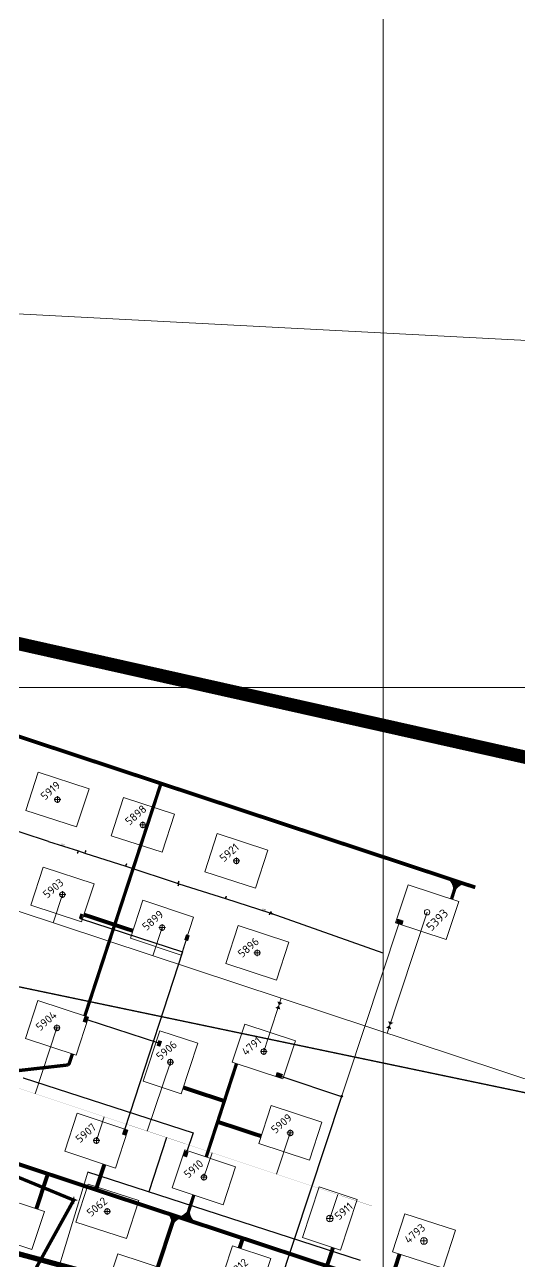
# Model space of a CAD drawing. Header units: millimetres. Extents: x 519 to 9564855, y -810 to 5021775.
# Drawn here: x 9535463 to 9536204, y 5000140 to 5001994 of the extents above; entities that cross this region are included whole.
import ezdxf
from ezdxf.enums import TextEntityAlignment as Align

# ---------------------------------------------------------------- set-up
doc = ezdxf.new("R2010")
doc.units = ezdxf.units.MM
doc.header["$LTSCALE"] = 2
doc.header["$MEASUREMENT"] = 0
doc.header["$PDMODE"] = 2
doc.header["$PDSIZE"] = 5
for name, pattern in [('92051501$0$GROUND1', [60, 50, -10]), ('DASHED', [0.75, 0.5, -0.25]), ('DASHED2', [9.525, 6.35, -3.175]), ('HIDDEN2', [4.7625, 3.175, -1.5875]), ('НЕПРЕРЫВНАЯ_ЛИНИЯ', [0])]:
    doc.linetypes.add(name, pattern=pattern)
for name, color, linetype in [('164 скв. на 2011 год (измененные)', 121, 'Continuous'), ('Existing roads', 41, 'Continuous'), ('Future Roads', 44, 'Continuous'), ('GRID_PULKOVO', 7, 'Continuous'), ('OilColl&Flowlines', 3, 'Continuous'), ('Stage 10 wells', 7, 'Continuous'), ('stage 7.frame', 7, 'Continuous'), ('Газопровод', 4, 'Continuous'), ('МГ-земельный участок', 7, 'Continuous'), ('Скважины 2017г', 221, 'Continuous'), ('Скважины на 2020 год', 140, 'Continuous'), ('Скважины на 2021 год', 7, 'Continuous')]:
    doc.layers.add(name, color=color, linetype=linetype)
for name, color, linetype, lineweight in [('KTO to TEXACO OilLine', 107, 'НЕПРЕРЫВНАЯ_ЛИНИЯ', 60), ('Land lease as of 24.06.2004', 47, 'HIDDEN2', 70), ('Нефтепровод', 94, 'g5_122_n', 30), ('Нефтепровод Fiberclass', 14, 'g5_122_n', 30), ('Скважины на 2022 год', 60, 'Continuous', 13), ('Скважины на 2023 год', 201, 'Continuous', 20), ('ТХ_Проект. НГ', 244, 'g_122_n', 50), ('Электро', 1, 'Continuous', 30), ('Электроснаб', 1, 'Continuous', 18), ('Электроснабжене', 1, 'Continuous', 18)]:
    doc.layers.add(name, color=color, linetype=linetype, lineweight=lineweight)
doc.layers.add('скв.2011', color=7, linetype='Continuous', true_color=0xb3ffff)
doc.styles.add('Elect', font='isocpeur.ttf')
doc.styles.add('GeoApp', font='', dxfattribs={"height": 1})
doc.styles.add('Line_GUGK', font='')
doc.styles.get("Standard").update_dxf_attribs({"font": 'isocpeur.ttf', "width": 0.5})
doc.styles.get('GeoApp').set_extended_font_data('D431', italic=True)
doc.styles.get('Line_GUGK').set_extended_font_data('Bm431', italic=True)
doc.linetypes.add('g5_122_n', pattern='A,1,-1,1.5,-0.3,["Н",GeoApp,S=1,R=0,X=0,Y=-0.5],-1.5,1.5,-1,4,-1,4,-1,3', length=20.8)
doc.linetypes.add('g_122_n', pattern='A,2,-2,3,-0.6,["Н",Line_GUGK,S=2,R=0,X=0,Y=-1],-3,3,-2,8,-2,8,-2,6', length=41.6)

# ---------------------------------------------------------------- blocks, each defined once
blk = doc.blocks.new('Z')
at = {"lineweight": 9}
h = blk.add_hatch(dxfattribs=at)
h.set_pattern_fill('ANSI31', color=256, scale=0.05, style=0)
h.set_pattern_definition([(45, (13.5061613, 46.7154025), (-0.0044194174, 0.0044194174), [])])
h.paths.add_polyline_path([(-0.34, -0.18), (-0.34, 0.18), (-0.01, 0)])
h.paths.add_polyline_path([(0.01, 0), (0.34, -0.18), (0.34, 0.18)])
at = {"color": 7, "lineweight": 13, "flags": 128}
blk.add_lwpolyline([(-0.35, -0.19), (-0.35, 0.19), (0.35, -0.19), (0.35, 0.19), (-0.35, -0.19)], dxfattribs=at)

msp = doc.modelspace()

# ---------------------------------------------------------------- hatches: boundary and pattern name
at = {"layer": 'Existing roads', "lineweight": 0}
h = msp.add_hatch(color=256, dxfattribs=at)
edge = h.paths.add_edge_path()
edge.add_line((9535687.44567, 5000197.34447), (9535682.69964, 5000198.93632))
edge.add_arc((9535662.29677, 5000196.20839), 20.58442, 367.61544673, 401.50735806)
edge.add_line((9535677.71184, 5000209.85003), (9535695.87151, 5000203.84132))
edge.add_arc((9535707.50946, 5000180.03571), 26.4981, 476.05282574, 499.21610865)
at = {"layer": 'Future Roads', "linetype": 'ByBlock', "lineweight": 0, "ltscale": 25}
h = msp.add_hatch(color=256, dxfattribs=at)
edge = h.paths.add_edge_path()
edge.add_line((9536109.64683, 5000697.55988), (9536104.9008, 5000699.15172))
edge.add_arc((9536084.49793, 5000696.4238), 20.58442, 367.61544673, 401.50735806)
edge.add_line((9536099.913, 5000710.06543), (9536118.07267, 5000704.05673))
edge.add_arc((9536129.71062, 5000680.25112), 26.4981, 476.05282574, 499.21610864)
h = msp.add_hatch(color=256, dxfattribs=at)
edge = h.paths.add_edge_path()
edge.add_line((9535705.82616, 5000214.14021), (9535710.57219, 5000212.54836))
edge.add_arc((9535730.97506, 5000215.27628), 20.58442, 187.61544673, 221.50735806)
edge.add_line((9535715.55998, 5000201.63465), (9535697.40032, 5000207.64336))
edge.add_arc((9535685.76236, 5000231.44897), 26.4981, 296.05282574, 319.21610865)
at = {"layer": 'Скважины 2017г', "linetype": 'ByBlock', "lineweight": 0, "ltscale": 40}
h = msp.add_hatch(color=1, dxfattribs=at)
h.dxf.hatch_style = 1
h.set_gradient(color1=(255, 0, 0), color2=(255, 0, 0), tint=1)
h.paths.add_polyline_path([(9535548.36808, 5000652.42101), (9535550.72712, 5000659.84806), (9535546.41324, 5000661.21828), (9535544.0542, 5000653.79122)])
h = msp.add_hatch(color=1, dxfattribs=at)
h.dxf.hatch_style = 1
h.set_gradient(color1=(255, 0, 0), color2=(255, 0, 0), tint=1)
h.paths.add_polyline_path([(9535614.57057, 5000328.88223), (9535616.92962, 5000336.30929), (9535612.61574, 5000337.6795), (9535610.2567, 5000330.25245)])
at = {"layer": 'Электро', "ltscale": 25}
for points in [[(9535549.71687, 5000499.06398), (9535555.3291, 5000497.20699), (9535558.03633, 5000505.38885), (9535552.4241, 5000507.24584)], [(9535660.47313, 5000463.07709), (9535666.08537, 5000461.2201), (9535668.79259, 5000469.40196), (9535663.18036, 5000471.25895)], [(9535608.71342, 5000329.9037), (9535614.32565, 5000328.04671), (9535617.03288, 5000336.22857), (9535611.42065, 5000338.08556)], [(9535700.38232, 5000297.26445), (9535705.99456, 5000295.40746), (9535708.70179, 5000303.58932), (9535703.08955, 5000305.4463)]]:
    msp.add_hatch(color=256, dxfattribs=at).paths.add_polyline_path(points)
at = {"layer": 'Электро', "ltscale": 7.5}
msp.add_hatch(color=256, dxfattribs=at).paths.add_polyline_path([(9535840.99338, 5000422.60719), (9535839.19762, 5000416.97507), (9535847.40847, 5000414.35709), (9535849.20424, 5000419.98921)])
at = {"layer": 'Электро'}
h = msp.add_hatch(color=256, dxfattribs=at)
edge = h.paths.add_edge_path()
edge.add_arc((9535937.85221, 5000386.94015), 1.2343, 0, 360)
at = {"layer": 'Электроснаб', "lineweight": 0, "ltscale": 25}
for points in [[(9535549.71687, 5000499.06398), (9535555.3291, 5000497.20699), (9535558.03633, 5000505.38885), (9535552.4241, 5000507.24584)], [(9535660.47313, 5000463.07709), (9535666.08537, 5000461.2201), (9535668.79259, 5000469.40196), (9535663.18036, 5000471.25895)], [(9535608.71342, 5000329.9037), (9535614.32565, 5000328.04671), (9535617.03288, 5000336.22857), (9535611.42065, 5000338.08556)], [(9535700.38232, 5000297.26445), (9535705.99456, 5000295.40746), (9535708.70179, 5000303.58932), (9535703.08955, 5000305.4463)]]:
    msp.add_hatch(color=1, dxfattribs=at).paths.add_polyline_path(points)
at = {"layer": 'Электроснаб', "lineweight": 0, "ltscale": 7.5}
msp.add_hatch(color=1, dxfattribs=at).paths.add_polyline_path([(9535840.99338, 5000422.60719), (9535839.19762, 5000416.97507), (9535847.40847, 5000414.35709), (9535849.20424, 5000419.98921)])
at = {"layer": 'Электроснаб', "lineweight": 0}
h = msp.add_hatch(color=1, dxfattribs=at)
edge = h.paths.add_edge_path()
edge.add_arc((9535937.85221, 5000386.94015), 1.2343, 0, 360)
at = {"layer": 'Электроснабжене', "lineweight": 0, "ltscale": 7.5}
h = msp.add_hatch(dxfattribs=at)
h.set_pattern_fill('ANGLE', color=1, style=0)
h.set_pattern_definition([(0, (180.97632, 230.0181), (0, 0.275), [0.2, -0.075]), (90, (180.97632, 230.0181), (-0.275, 2e-17), [0.2, -0.075])])
h.paths.add_polyline_path([(9536021.9697, 5000652.62529), (9536020.17394, 5000646.99317), (9536028.38479, 5000644.37519), (9536030.18056, 5000650.00732)])
at = {"layer": 'Электроснабжене', "lineweight": 0, "ltscale": 25}
for points in [[(9535702.05042, 5000621.72518), (9535707.66265, 5000619.8682), (9535710.36988, 5000628.05006), (9535704.75765, 5000629.90704)], [(9535549.71687, 5000499.06398), (9535555.3291, 5000497.20699), (9535558.03633, 5000505.38885), (9535552.4241, 5000507.24584)], [(9535660.47313, 5000463.07709), (9535666.08537, 5000461.2201), (9535668.79259, 5000469.40196), (9535663.18036, 5000471.25895)], [(9535608.71342, 5000329.9037), (9535614.32565, 5000328.04671), (9535617.03288, 5000336.22857), (9535611.42065, 5000338.08556)], [(9535700.38232, 5000297.26445), (9535705.99456, 5000295.40746), (9535708.70179, 5000303.58932), (9535703.08955, 5000305.4463)]]:
    msp.add_hatch(color=1, dxfattribs=at).paths.add_polyline_path(points)
at = {"layer": 'Электроснабжене', "lineweight": 0, "ltscale": 7.5}
h = msp.add_hatch(dxfattribs=at)
h.set_pattern_fill('ANGLE', color=1, style=0)
h.set_pattern_definition([(0, (0, 0), (0, 0.275), [0.2, -0.075]), (90, (0, 0), (-0.275, 2e-17), [0.2, -0.075])])
h.paths.add_polyline_path([(9535840.99338, 5000422.60719), (9535839.19762, 5000416.97507), (9535847.40847, 5000414.35709), (9535849.20424, 5000419.98921)])
at = {"layer": 'Электроснабжене', "lineweight": 0}
h = msp.add_hatch(color=1, dxfattribs=at)
edge = h.paths.add_edge_path()
edge.add_arc((9535937.85221, 5000386.94015), 1.2343, 0, 360)

# ---------------------------------------------------------------- linework, layer by layer
at = {"layer": '164 скв. на 2011 год (измененные)', "color": 0, "linetype": 'ByBlock', "lineweight": 0, "ltscale": 80, "const_width": 5}
msp.add_lwpolyline([(9535220.53, 4999792.35), (9534857.34064, 5000044.69341), (9534853.82, 5000247.06), (9535350.71, 5000307.96), (9535536.36, 5000231.24), (9535358.65, 4999910.07), (9535220.53, 4999792.35)], dxfattribs=at)
at = {"layer": 'DEFPOINTS', "color": 1, "lineweight": 0, "ltscale": 80}
msp.add_point((9535821.2, 5000454.1), dxfattribs=at)
at = {"layer": 'Existing roads', "lineweight": 0, "const_width": 6}
for points in [[(9535551.60322, 5000659.43996), (9535624.98214, 5000635.16021)], [(9535700.31929, 5000400.24596), (9535762.15537, 5000379.85349)], [(9535752.06224, 5000348.7444), (9535817.00909, 5000327.32606)], [(9535480.31784, 5000218.1923), (9535497.68341, 5000270.67499)], [(9535569.7357, 5000246.84817), (9535582.33145, 5000284.91539)], [(9535662.41443, 5000130.88681), (9535687.8456, 5000207.79066)], [(9535784.86575, 5000159.11381), (9535789.8069, 5000174.07329)], [(9535915.60219, 5000131.64451), (9535924.89294, 5000159.76835)], [(9536008.73134, 5000101.67764), (9536024.8255, 5000150.375)]]:
    msp.add_lwpolyline(points, dxfattribs=at)
msp.add_lwpolyline([(9537889.91883, 4999341.77945), (9537924.72003, 4999447.01825, 0.4142135624), (9537912.01067, 4999472.28626), (9535372.52563, 5000312.06314)], format="xyb", dxfattribs=at)
at = {"layer": 'Future Roads', "linetype": 'ByBlock', "lineweight": 0}
msp.add_lwpolyline([(9534209.96643, 5001246.66376, 5, 5, 0), (9534272.53101, 5001225.68209, 5, 5, 0.4163781375), (9534278.87293, 5001228.86789, 5, 5, 0), (9534302.88488, 5001302.26189, 5, 5.7, -0.4151961798), (9534309.20768, 5001305.45405, 5.7, 5.7, 0), (9536138.17449, 5000700.28207, 5.7, 5.7, 0)], format="xyseb", dxfattribs=at)
at = {"layer": 'Future Roads', "linetype": 'ByBlock', "lineweight": 0, "const_width": 5}
for points in [[(9535666.32084, 5000853.53622), (9535553.01104, 5000507.41073)], [(9536111.24807, 5000710.0966), (9536102.53594, 5000682.52308)], [(9535780.32221, 5000435.84739), (9535734.92149, 5000295.91314)], [(9535716.3974, 5000238.81811), (9535705.55348, 5000205.39493)]]:
    msp.add_lwpolyline(points, dxfattribs=at)
msp.add_lwpolyline([(9535534.33636, 5000450.36553), (9535529.90968, 5000436.84343, -0.1937405508), (9535527.50636, 5000433.98485), (9535399.05225, 5000419.33106)], format="xyb", dxfattribs=at)
at = {"layer": 'GRID_PULKOVO', "lineweight": 0}
for p, q in [((9536000, 5010000), (9536000, 4992000)), ((9533000, 5001000), (9548000, 5001000))]:
    msp.add_line(p, q, dxfattribs=at)
at = {"layer": 'KTO to TEXACO OilLine', "lineweight": 0}
msp.add_line((9540000, 5001324.44587), (9534500, 5001609.62), dxfattribs=at)
at = {"layer": 'Land lease as of 24.06.2004', "color": 34, "linetype": 'DASHED', "lineweight": 0, "ltscale": 50, "const_width": 20}
msp.add_lwpolyline([(9519654.3, 5003739.6), (9532971.6, 5004566.6), (9534671.1, 5001241.4), (9547648.8, 4998330.8), (9546800.6, 4994774.1), (9538599.5, 4994719.2), (9534700.1, 4995931.6), (9534118, 4994384.9), (9531927.8, 4994990.9), (9532139.5, 4996381.2), (9522290.1, 4999426.3), (9519885.3, 4999727), (9519654.3, 5003739.6)], dxfattribs=at)
at = {"layer": 'OilColl&Flowlines', "color": 3, "linetype": 'ByBlock', "lineweight": 0, "ltscale": 25}
for p, q in [((9535451.64381, 5000665.03884), (9536615.44046, 5000279.95961)), ((9536066, 5000663), (9536005.9839, 5000481.61775)), ((9535821.2, 5000454.1), (9535847.49051, 5000534.06033))]:
    msp.add_line(p, q, dxfattribs=at)
at = {"layer": 'OilColl&Flowlines', "lineweight": 0, "ltscale": 50}
for p, q in [((9535669, 5000640), (9535655.01883, 5000597.74573)), ((9535681.2, 5000438.3), (9535646.69745, 5000334.69974)), ((9535861, 5000332), (9535840.41356, 5000270.18542))]:
    msp.add_line(p, q, dxfattribs=at)
at = {"layer": 'OilColl&Flowlines'}
for p, q in [((9535675.19933, 5000325.03072), (9535648.78556, 5000243.52987)), ((9535966.0922, 5000140.84507), (9535557.54837, 5000273.25082))]:
    msp.add_line(p, q, dxfattribs=at)
at = {"layer": 'OilColl&Flowlines', "lineweight": 0}
msp.add_line((9535445.91, 4999908.16), (9535557.54837, 5000273.25082), dxfattribs=at)
at = {"layer": 'OilColl&Flowlines', "color": 3, "linetype": 'ByBlock', "lineweight": 0}
for points in [[(9535842.35033, 5000518.30449, 8, 0, 0), (9535843.91511, 5000523.25466, 0, 8, 0), (9535845.4443, 5000528.09226, 8, 8, 0)], [(9536008.37861, 5000488.63404, 8, 0, 0), (9536009.94338, 5000493.58421, 0, 8, 0), (9536011.47257, 5000498.42181, 8, 8, 0)]]:
    msp.add_lwpolyline(points, format="xyseb", dxfattribs=at)
at = {"layer": 'Stage 10 wells', "color": 19, "lineweight": 0}
msp.add_lwpolyline([(9536018.58202, 5000647.0776), (9536094.56254, 5000621.93702), (9536113.41798, 5000678.92241), (9536037.43745, 5000704.06299)], close=True, dxfattribs=at)
at = {"layer": 'Stage 10 wells', "color": 0, "linetype": 'ByBlock', "lineweight": 0}
msp.add_lwpolyline([(9535773.78202, 5000438.17759), (9535849.76255, 5000413.03701), (9535868.61798, 5000470.02241), (9535792.63745, 5000495.16299)], close=True, dxfattribs=at)
at = {"layer": 'Stage 10 wells', "color": 19, "lineweight": 0}
msp.add_circle((9536066, 5000663), 4.0951, dxfattribs=at)
at = {"layer": 'Stage 10 wells', "color": 0, "linetype": 'ByBlock', "lineweight": 0}
msp.add_circle((9535821.2, 5000454.1), 4, dxfattribs=at)
msp.add_point((9535821.2, 5000454.1), dxfattribs=at)
at = {"layer": 'stage 7.frame', "color": 0, "linetype": 'ByBlock', "lineweight": 0}
msp.add_lwpolyline([(9535583.58202, 5000093.8776), (9535659.56254, 5000068.73702), (9535678.41798, 5000125.72241), (9535602.43745, 5000150.86299)], close=True, dxfattribs=at)
at = {"layer": 'Газопровод', "color": 132, "linetype": '92051501$0$GROUND1', "lineweight": 100, "const_width": 8}
msp.add_lwpolyline([(9533942.06971, 5000433.4003), (9534353.38475, 5000277.98862), (9534408.09908, 5000252.64238), (9534454.17528, 5000231.29773), (9534518.04707, 5000210.29014), (9534625.03869, 5000206.33895), (9534667.90867, 5000192.79749), (9534701.32703, 5000223.3009), (9535019.30777, 5000268.41216), (9535549.94724, 5000124.68543)], dxfattribs=at)
at = {"layer": 'МГ-земельный участок', "color": 0, "linetype": 'DASHED2', "lineweight": 25, "ltscale": 5, "const_width": 2}
msp.add_lwpolyline([(9522167.80801, 4999999.48247), (9521654, 5002362), (9522840, 5002532), (9525642, 5002155), (9528521, 5002235), (9531281, 5003464), (9533105, 5001043), (9546614, 4998215), (9544978, 4995525), (9543652, 4996420), (9539605, 4995735), (9529554.6705, 4998798.09585), (9529554.71722, 4998845.23995), (9529525.402, 4998845.269), (9529525.36994, 4998882.97318), (9529309.91997, 4998882.84552), (9526935, 5000017), (9526935, 4999132), (9522906, 5001105), (9522683.367, 5000265.06642), (9522496, 5000315)], close=True, dxfattribs=at)
at = {"layer": 'Нефтепровод', "elevation": -0.0148}
for points in [[(9535498.7868, 5000768.9124), (9535261.17554, 5000847.08131), (9535017.96547, 5000927.1433)], [(9536000, 5000601.45226), (9535832.4366, 5000661.137)]]:
    msp.add_lwpolyline(points, dxfattribs=at)
at = {"layer": 'Нефтепровод Fiberclass'}
for points, elevation in [([(9535498.7868, 5000768.9124), (9535543.3313, 5000754.9534), (9535553.1363, 5000751.8269), (9535614.3878, 5000732.2574), (9535692.8103, 5000706.23), (9535693.8482, 5000705.739), (9535763.8379, 5000683.6263), (9535830.5405, 5000662.0321), (9535831.3107, 5000661.6404), (9535832.4366, 5000661.137)], -40.9887), ([(9535542.8027, 5000753.2817), (9535543.3313, 5000754.9534)], -41.0423), ([(9535553.7929, 5000753.5767), (9535553.1363, 5000751.8269)], -42.1807), ([(9535614.3878, 5000732.2574), (9535615.103, 5000733.9089)], -40.9887), ([(9535693.237, 5000707.6772), (9535692.8103, 5000706.23)], -42.0645), ([(9535693.3675, 5000704.6487), (9535693.8482, 5000705.739)], -42.1035), ([(9535763.8379, 5000683.6263), (9535764.3105, 5000684.9517)], -40.9887), ([(9535830.5405, 5000662.0321), (9535830.2204, 5000661.3299)], -40.9887), ([(9535831.3107, 5000661.6404), (9535831.6542, 5000662.2621)], -40.9887)]:
    msp.add_lwpolyline(points, dxfattribs=dict(at, elevation=elevation))
at = {"layer": 'скв.2011', "color": 0, "linetype": 'ByBlock', "lineweight": 0, "ltscale": 80}
for p, q in [((9535350.71, 5000307.96), (9535536.36, 5000231.24)), ((9535536.36, 5000231.24), (9535358.65, 4999910.07))]:
    msp.add_line(p, q, dxfattribs=at)
at = {"layer": 'скв.2011', "color": 0, "linetype": 'ByBlock', "lineweight": 0, "ltscale": 80, "const_width": 0.1}
msp.add_lwpolyline([(9534853.82, 5000247.06), (9535350.71, 5000307.96), (9535536.36, 5000231.24), (9535358.65, 4999910.07), (9535220.53, 4999792.35), (9534857.34064, 5000044.69341), (9534853.82, 5000247.06)], dxfattribs=at)
at = {"layer": 'скв.2011', "color": 0, "linetype": 'ByBlock', "lineweight": 0, "ltscale": 80}
msp.add_point((9535536.36, 5000231.24), dxfattribs=at)
at = {"layer": 'Скважины 2017г', "color": 0, "linetype": 'ByBlock', "lineweight": 0, "ltscale": 5}
for points in [[(9535471.98202, 5000673.57759), (9535490.83745, 5000730.56299), (9535566.81798, 5000705.42241), (9535547.96255, 5000648.43701), (9535471.98202, 5000673.57759)], [(9535684.18202, 5000249.47759), (9535703.03745, 5000306.46299), (9535779.01798, 5000281.32241), (9535760.16255, 5000224.33701), (9535684.18202, 5000249.47759)]]:
    msp.add_lwpolyline(points, dxfattribs=at)
at = {"layer": 'Скважины 2017г', "color": 3, "linetype": 'ByBlock', "lineweight": 0, "ltscale": 5}
for points in [[(9535519.4, 5000689.5), (9535505.41881, 5000647.24566)], [(9535511.3, 5000489.6), (9535478.38113, 5000390.75503)], [(9535570.3, 5000320.5), (9535582.18433, 5000356.18489)], [(9535731.5, 5000265.5), (9535743.89845, 5000302.32836)], [(9535920.2, 5000203.7), (9535932.28554, 5000239.58879)]]:
    msp.add_lwpolyline(points, dxfattribs=at)
at = {"layer": 'Скважины 2017г', "color": 0, "linetype": 'ByBlock', "lineweight": 0}
for points in [[(9535463.88202, 5000473.67759), (9535482.73745, 5000530.66299), (9535558.71798, 5000505.52241), (9535539.86255, 5000448.53701), (9535463.88202, 5000473.67759)], [(9535522.88202, 5000304.57759), (9535541.73745, 5000361.56299), (9535617.71798, 5000336.42241), (9535598.86255, 5000279.43701), (9535522.88202, 5000304.57759)], [(9535397.78202, 5000182.27759), (9535416.63745, 5000239.26299), (9535492.61798, 5000214.12241), (9535473.76255, 5000157.13701), (9535397.78202, 5000182.27759)]]:
    msp.add_lwpolyline(points, dxfattribs=at)
at = {"layer": 'Скважины 2017г', "color": 3, "linetype": 'ByBlock', "lineweight": 0, "ltscale": 5, "const_width": 0.2}
msp.add_lwpolyline([(9535145.04234, 5000501.76864), (9535983.88686, 5000222.40373)], dxfattribs=at)
at = {"layer": 'Скважины 2017г', "color": 0, "linetype": 'ByBlock', "lineweight": 0, "ltscale": 5}
for centre in [(9535519.4, 5000689.5), (9535731.5, 5000265.5)]:
    msp.add_circle(centre, 4, dxfattribs=at)
at = {"layer": 'Скважины 2017г', "color": 0, "linetype": 'ByBlock', "lineweight": 0}
for centre in [(9535511.3, 5000489.6), (9535570.3, 5000320.5)]:
    msp.add_circle(centre, 4, dxfattribs=at)
at = {"layer": 'Скважины 2017г', "color": 0, "linetype": 'ByBlock', "lineweight": 0, "ltscale": 5}
for p in [(9535519.4, 5000689.5), (9535731.5, 5000265.5)]:
    msp.add_point(p, dxfattribs=at)
at = {"layer": 'Скважины 2017г', "color": 0, "linetype": 'ByBlock', "lineweight": 0}
for p in [(9535511.3, 5000489.6), (9535570.3, 5000320.5)]:
    msp.add_point(p, dxfattribs=at)
at = {"layer": 'Скважины на 2020 год', "color": 0, "linetype": 'ByBlock', "lineweight": 0}
for points in [[(9535621.28202, 5000623.9776), (9535697.26254, 5000598.83702), (9535716.11798, 5000655.82241), (9535640.13745, 5000680.96299)], [(9535697.2224, 5000390.58202), (9535722.36298, 5000466.56254), (9535665.37759, 5000485.41798), (9535640.23701, 5000409.43745)], [(9535806.4224, 5000067.68202), (9535831.56298, 5000143.66254), (9535774.57759, 5000162.51798), (9535749.43701, 5000086.53745)]]:
    msp.add_lwpolyline(points, close=True, dxfattribs=at)
for centre, radius in [((9535669, 5000640), 4), ((9535681.2, 5000438.3), 4.0951)]:
    msp.add_circle(centre, radius, dxfattribs=at)
for p in [(9535669, 5000640), (9535681.2, 5000438.3)]:
    msp.add_point(p, dxfattribs=at)
at = {"layer": 'Скважины на 2021 год', "lineweight": 0, "ltscale": 2}
msp.add_lwpolyline([(9535813.6178, 5000316.03358), (9535889.59478, 5000290.98368), (9535908.3822, 5000347.96642), (9535832.40522, 5000373.01632)], close=True, dxfattribs=at)
at = {"layer": 'Скважины на 2021 год', "linetype": 'ByBlock', "lineweight": 0, "ltscale": 2}
msp.add_lwpolyline([(9535904.21346, 5000251.07542), (9535879.19583, 5000175.0878), (9535936.18654, 5000156.32458), (9535961.20417, 5000232.3122)], close=True, dxfattribs=at)
at = {"layer": 'Скважины на 2021 год', "lineweight": 0}
for centre, radius in [((9535861, 5000332), 4), ((9535920.2, 5000203.7), 5)]:
    msp.add_circle(centre, radius, dxfattribs=at)
msp.add_point((9535861, 5000332), dxfattribs=at)
at = {"layer": 'Скважины на 2021 год', "linetype": 'ByBlock', "lineweight": 0, "ltscale": 50}
msp.add_point((9535920.2, 5000203.7), dxfattribs=at)
at = {"layer": 'Скважины на 2022 год', "color": 0, "lineweight": 0}
msp.add_lwpolyline([(9535539.38723, 5000198.22898), (9535615.47175, 5000173.50762), (9535634.01277, 5000230.57102), (9535557.92825, 5000255.29238)], close=True, dxfattribs=at)
at = {"layer": 'Скважины на 2022 год', "color": 0, "linetype": 'ByBlock', "lineweight": 0}
msp.add_lwpolyline([(9536013.98723, 5000153.82898), (9536090.07175, 5000129.10762), (9536108.61277, 5000186.17102), (9536032.52825, 5000210.89238)], close=True, dxfattribs=at)
at = {"layer": 'Скважины на 2022 год', "color": 0, "lineweight": 0}
for centre, radius in [((9535586.7, 5000214.4), 4), ((9536061.3, 5000170), 5)]:
    msp.add_circle(centre, radius, dxfattribs=at)
at = {"layer": 'Скважины на 2022 год', "color": 0, "lineweight": 0, "ltscale": 50}
msp.add_point((9535586.7, 5000214.4), dxfattribs=at)
at = {"layer": 'Скважины на 2022 год', "color": 0, "linetype": 'ByBlock', "lineweight": 0, "ltscale": 50}
msp.add_point((9536061.3, 5000170), dxfattribs=at)
msp.add_point((9536061.3, 5000170), dxfattribs=at)
at = {"layer": 'Скважины на 2023 год', "color": 0, "linetype": 'ByBlock', "lineweight": 0}
for points in [[(9535464.70241, 5000815.84789), (9535540.78693, 5000791.12653), (9535559.32795, 5000848.18992), (9535483.24343, 5000872.91128)], [(9535592.70241, 5000777.84789), (9535668.78693, 5000753.12653), (9535687.32795, 5000810.18992), (9535611.24343, 5000834.91128)], [(9535732.90241, 5000723.84789), (9535808.98693, 5000699.12653), (9535827.52795, 5000756.18992), (9535751.44343, 5000780.91128)], [(9535764.20241, 5000585.94789), (9535840.28693, 5000561.22653), (9535858.82795, 5000618.28992), (9535782.74343, 5000643.01128)]]:
    msp.add_lwpolyline(points, close=True, dxfattribs=at)
for centre in [(9535512, 5000832), (9535640, 5000794), (9535780.2, 5000740), (9535811.5, 5000602.1)]:
    msp.add_circle(centre, 4, dxfattribs=at)
for p in [(9535512, 5000832), (9535640, 5000794), (9535780.2, 5000740), (9535811.5, 5000602.1)]:
    msp.add_point(p, dxfattribs=at)
at = {"layer": 'Электро', "ltscale": 25}
for p, q in [((9535545.99978, 5000653.58304), (9535699.32045, 5000603.76613)), ((9535699.32045, 5000603.76613), (9535621.03201, 5000362.81909)), ((9535555.79889, 5000502.35347), (9535663.59906, 5000467.32707)), ((9535460.75279, 5000414.89696), (9535715.23781, 5000332.20977)), ((9535621.03201, 5000362.81909), (9535612.06294, 5000335.21514)), ((9535715.23781, 5000332.20977), (9535705.63846, 5000302.66601))]:
    msp.add_line(p, q, dxfattribs=at)
at = {"layer": 'Электро', "ltscale": 0.09}
for p, q in [((9535848.22439, 5000416.59637), (9535937.85221, 5000386.94015)), ((9535937.85221, 5000386.94015), (9535809.82957, 5000000.02672))]:
    msp.add_line(p, q, dxfattribs=at)
at = {"layer": 'Электро', "ltscale": 25, "const_width": 1.5}
for points in [[(9535655.09763, 5000470.08935, 1), (9535656.52422, 5000469.62582, 1)], [(9535620.31872, 5000363.05085, 1), (9535621.7453, 5000362.58732, 1)]]:
    msp.add_lwpolyline(points, format="xyb", close=True, dxfattribs=at)
at = {"layer": 'Электро'}
msp.add_circle((9535937.85221, 5000386.94015), 1.2343, dxfattribs=at)
at = {"layer": 'Электроснаб', "color": 1, "lineweight": 0, "ltscale": 25}
for p, q in [((9535545.99978, 5000653.58304), (9535699.32045, 5000603.76613)), ((9535699.32045, 5000603.76613), (9535621.03201, 5000362.81909)), ((9535555.79889, 5000502.35347), (9535663.59906, 5000467.32707)), ((9535460.75279, 5000414.89696), (9535715.23781, 5000332.20977)), ((9535621.03201, 5000362.81909), (9535612.06294, 5000335.21514)), ((9535715.23781, 5000332.20977), (9535705.63846, 5000302.66601))]:
    msp.add_line(p, q, dxfattribs=at)
at = {"layer": 'Электроснаб', "color": 1, "lineweight": 0, "ltscale": 0.09}
for p, q in [((9535848.22439, 5000416.59637), (9535937.85221, 5000386.94015)), ((9535937.85221, 5000386.94015), (9535809.82957, 5000000.02672))]:
    msp.add_line(p, q, dxfattribs=at)
at = {"layer": 'Электроснаб', "color": 1, "lineweight": 0, "ltscale": 25, "const_width": 1.5}
for points in [[(9535655.09763, 5000470.08935, 1), (9535656.52422, 5000469.62582, 1)], [(9535620.31872, 5000363.05085, 1), (9535621.7453, 5000362.58732, 1)]]:
    msp.add_lwpolyline(points, format="xyb", close=True, dxfattribs=at)
at = {"layer": 'Электроснаб', "color": 1, "lineweight": 0}
msp.add_circle((9535937.85221, 5000386.94015), 1.2343, dxfattribs=at)
at = {"layer": 'Электроснабжене', "color": 1, "lineweight": 0, "ltscale": 25}
for p, q in [((9535545.99978, 5000653.58304), (9535699.32045, 5000603.76613)), ((9535705.31344, 5000622.21064), (9535621.03201, 5000362.81909)), ((9535555.79889, 5000502.35347), (9535663.59906, 5000467.32707)), ((9535460.75279, 5000414.89696), (9535715.23781, 5000332.20977)), ((9535621.03201, 5000362.81909), (9535612.06294, 5000335.21514)), ((9535715.23781, 5000332.20977), (9535705.63846, 5000302.66601))]:
    msp.add_line(p, q, dxfattribs=at)
at = {"layer": 'Электроснабжене', "color": 1, "lineweight": 0, "ltscale": 0.09}
for p, q in [((9536023.39954, 5000645.48356), (9535809.82957, 5000000.02672)), ((9535848.22439, 5000416.59637), (9535937.85221, 5000386.94015))]:
    msp.add_line(p, q, dxfattribs=at)
at = {"layer": 'Электроснабжене', "color": 1, "lineweight": 0, "ltscale": 25, "const_width": 1.5}
for points in [[(9535655.09763, 5000470.08935, 1), (9535656.52422, 5000469.62582, 1)], [(9535620.31872, 5000363.05085, 1), (9535621.7453, 5000362.58732, 1)]]:
    msp.add_lwpolyline(points, format="xyb", close=True, dxfattribs=at)
at = {"layer": 'Электроснабжене', "color": 1, "lineweight": 0}
msp.add_circle((9535937.85221, 5000386.94015), 1.2343, dxfattribs=at)

# ---------------------------------------------------------------- block references
at = {"layer": 'ТХ_Проект. НГ', "ltscale": 0.3}
for p, xscale, yscale, zscale, rotation in [((9535554.13989, 5000754.392), 2.571222249723857, 2.571222249723857, 2.571222249723857, 249.007114468691), ((9535542.50751, 5000752.45006), 2.571222249723857, 2.571222249723857, 2.571222249723857, 249.007114468691), ((9535615.42969, 5000734.74035), 2.571222249723857, 2.571222249723857, 2.571222249723857, 249.007114468691), ((9535693.0738, 5000703.80559), 2.571222249723857, 2.571222249723857, 2.571222249723857, 249.007114468691), ((9535693.58565, 5000708.50278), 2.571222249723857, 2.571222249723857, 2.571222249723857, 249.007114468691), ((9535764.64093, 5000685.78137), 2.571222249723857, 2.571222249723857, 2.571222249723857, 249.007114468691), ((9535831.98653, 5000663.08787), 2.571222249723857, 2.571222249723857, 2.571222249723857, 249.007114468691), ((9535833.30015, 5000660.88841, -16.0549), 2.571222249723858, 2.571222249723858, 2.571222249723858, 163.5253642105781), ((9535829.95202, 5000660.47442), 2.571222249723857, 2.571222249723857, 2.571222249723857, 252.6947984176088)]:
    msp.add_blockref('Z', p, dxfattribs=dict(at, xscale=xscale, yscale=yscale, zscale=zscale, rotation=rotation))

# ---------------------------------------------------------------- texts
at = {"layer": 'Stage 10 wells', "color": 252, "lineweight": 0, "true_color": 0x939598, "style": 'Elect'}
msp.add_text('5393', height=13.005168, rotation=45.00000005, dxfattribs=at).set_placement((9536072.46337, 5000633.72712))
at = {"layer": 'Stage 10 wells', "color": 0, "linetype": 'ByBlock', "lineweight": 0, "style": 'Elect'}
msp.add_text('4791', height=12, rotation=41, dxfattribs=at).set_placement((9535794.62976, 5000447.21644))
at = {"layer": 'Нефтепровод Fiberclass', "linetype": 'ByBlock', "lineweight": 0, "style": 'GeoApp'}
for rotation, p in [(342.60062069, (9535520.4019, 5000764.23474, -40.9887)), (342.06138795, (9535821.78879, 5000666.96756, -40.9887))]:
    msp.add_text('СВТ', height=2, rotation=rotation, dxfattribs=at).set_placement(p, align=Align.MIDDLE_CENTER)
at = {"layer": 'Скважины 2017г', "color": 0, "linetype": 'ByBlock', "lineweight": 0, "ltscale": 5, "style": 'Elect'}
for s, p in [('5903', (9535496.7024, 5000683.08642)), ('5910', (9535707.9588, 5000263.23434))]:
    msp.add_text(s, height=12, rotation=41, dxfattribs=at).set_placement(p)
at = {"layer": 'Скважины 2017г', "color": 0, "linetype": 'ByBlock', "lineweight": 0, "style": 'Elect'}
for s, p in [('5904', (9535486.02288, 5000484.17255)), ('5907', (9535545.6964, 5000316.18108))]:
    msp.add_text(s, height=12, rotation=41, dxfattribs=at).set_placement(p)
at = {"layer": 'Скважины на 2020 год', "color": 0, "linetype": 'ByBlock', "lineweight": 0, "style": 'Elect'}
for s, p in [('5899', (9535645.50042, 5000634.6957)), ('5906', (9535666.39495, 5000440.18884)), ('5912', (9535774.97104, 5000115.06303))]:
    msp.add_text(s, height=12, rotation=41, dxfattribs=at).set_placement(p)
at = {"layer": 'Скважины на 2021 год', "lineweight": 0}
msp.add_text('5909', height=12, rotation=41, dxfattribs=at).set_placement((9535841.0182, 5000327.54799), align=Align.BOTTOM_LEFT)
at = {"layer": 'Скважины на 2021 год'}
msp.add_text('5911', height=12, rotation=41, dxfattribs=at).set_placement((9535936.25008, 5000197.77646), align=Align.BOTTOM_LEFT)
at = {"layer": 'Скважины на 2022 год', "color": 0, "lineweight": 0, "style": 'Elect'}
msp.add_text('5062', height=12, rotation=41, dxfattribs=at).set_placement((9535562.44483, 5000205.59177))
at = {"layer": 'Скважины на 2022 год', "color": 0, "lineweight": 0}
msp.add_text('4793', height=12, rotation=41, dxfattribs=at).set_placement((9536040.78282, 5000162.6064), align=Align.BOTTOM_LEFT)
at = {"layer": 'Скважины на 2023 год', "color": 0, "linetype": 'ByBlock', "lineweight": 0, "style": 'Elect'}
for s, p in [('5919', (9535493.24721, 5000830.3476)), ('5898', (9535619.90266, 5000792.5306)), ('5921', (9535761.40632, 5000737.59846)), ('5896', (9535788.76342, 5000594.16425))]:
    msp.add_text(s, height=12, rotation=41, dxfattribs=at).set_placement(p)

doc.saveas('drawing.dxf')
